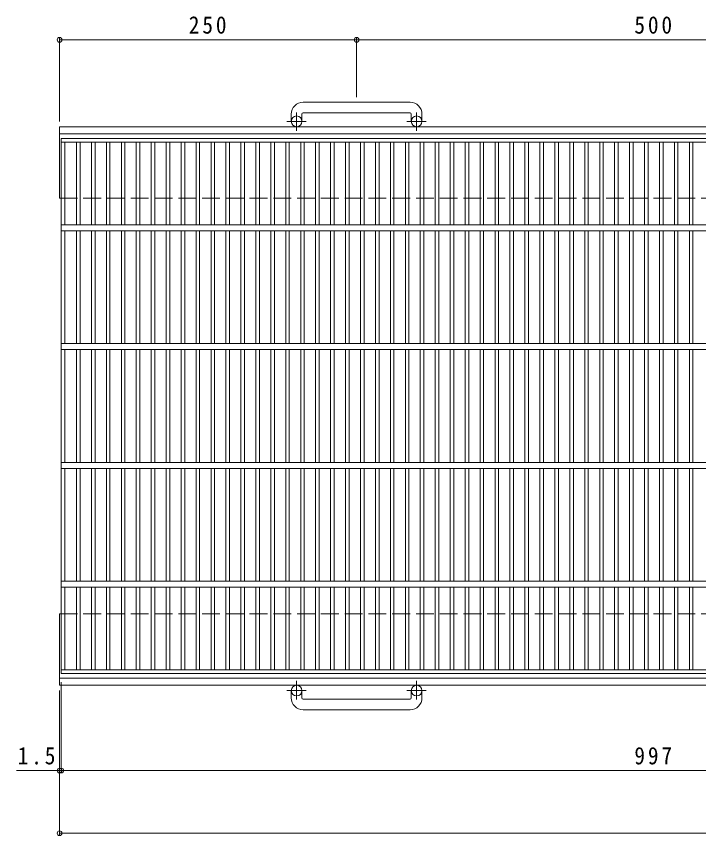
# Model space of a CAD drawing. Units: millimetres, scale not verified. Extents: x -878 to 882, y -687 to 660.
# Drawn here: x -878 to -304, y -151 to 539 of the extents above; entities that cross this region are included whole.
import ezdxf

# ---------------------------------------------------------------- set-up
doc = ezdxf.new("R2010")
doc.units = ezdxf.units.MM
doc.header["$LTSCALE"] = 5
doc.header["$PDMODE"] = 32
doc.header["$PDSIZE"] = 4
doc.linetypes.add('CHAIN1', pattern=[8, 5, -1, 1, -1])
doc.linetypes.add('DASHED3', pattern=[4, 3, -1])
for name, color, linetype, lineweight in [('A-1_ピット', 2, 'Continuous', 9), ('A-2_蓋', 3, 'Continuous', 9), ('A-4_寸法', 7, 'Continuous', 9)]:
    doc.layers.add(name, color=color, linetype=linetype, lineweight=lineweight)
doc.styles.add('ＭＳ ゴシック', font='')
doc.styles.get('ＭＳ ゴシック').set_extended_font_data('MS Gothic')

msp = doc.modelspace()

# ---------------------------------------------------------------- linework, layer by layer
at = {"layer": 'A-1_ピット'}
for p, q in [((-546.351, 466.458), (-636.351, 466.458)), ((-646.351, 456.458), (-646.351, 450.358)), ((-637.352, 456.458), (-637.352, 450.358)), ((-636.351, 457.458), (-546.351, 457.458)), ((-545.352, 456.458), (-545.352, 450.358)), ((-536.351, 456.458), (-536.351, 450.358)), ((-841.351, 445.858), (-841.351, 385.858)), ((-841.351, 445.858), (259.356, 445.858)), ((-841.351, 439.858), (259.356, 439.858)), ((-841.351, 35.857), (-841.351, -24.142)), ((259.356, -18.142), (-841.351, -18.142)), ((259.356, -24.142), (-841.351, -24.142)), ((-646.351, -34.742), (-646.351, -28.642)), ((-637.352, -34.742), (-637.352, -28.642)), ((-545.352, -34.742), (-545.352, -28.642)), ((-536.351, -34.742), (-536.351, -28.642)), ((-636.351, -35.742), (-546.351, -35.742)), ((-546.351, -44.742), (-636.351, -44.742))]:
    msp.add_line(p, q, dxfattribs=at)
at = {"layer": 'A-1_ピット', "linetype": 'CHAIN1'}
for p, q in [((-641.852, 442.251), (-641.852, 457.848)), ((-540.851, 442.251), (-540.851, 457.848)), ((-633.689, 450.358), (-650.096, 450.358)), ((-532.689, 450.358), (-549.096, 450.358)), ((-641.852, -20.535), (-641.852, -36.132)), ((-540.851, -20.535), (-540.851, -36.132)), ((-633.689, -28.642), (-650.096, -28.642)), ((-532.689, -28.642), (-549.096, -28.642))]:
    msp.add_line(p, q, dxfattribs=at)
at = {"layer": 'A-1_ピット', "linetype": 'DASHED3'}
for p, q in [((-841.351, 385.858), (259.356, 385.858)), ((-841.351, 35.857), (259.356, 35.857))]:
    msp.add_line(p, q, dxfattribs=at)
at = {"layer": 'A-1_ピット'}
for centre in [(-641.852, 450.358), (-540.852, 450.358), (-641.852, -28.642), (-540.852, -28.642)]:
    msp.add_circle(centre, 4.5, dxfattribs=at)
for centre, radius, start, end in [((-636.351, 456.458), 10, 90, 180), ((-546.351, 456.458), 10, 0, 90), ((-636.351, 456.458), 1, 90, 180), ((-546.351, 456.458), 1, 0, 90), ((-636.351, -34.742), 10, 180, 270), ((-636.351, -34.742), 1, 180, 270), ((-546.351, -34.742), 10, 270, 0), ((-546.351, -34.742), 1, 270, 0)]:
    msp.add_arc(centre, radius, start, end, dxfattribs=at)
at = {"layer": 'A-2_蓋'}
for p, q in [((-839.851, 435.858), (157.149, 435.858)), ((-839.851, -14.142), (-839.851, 435.858)), ((-839.851, 432.859), (157.149, 432.859)), ((-836.851, 432.858), (-836.851, 363.358)), ((-827.091, 363.358), (-827.091, 432.858)), ((-824.091, 363.358), (-824.091, 432.858)), ((-814.511, 363.358), (-814.511, 432.858)), ((-811.511, 363.358), (-811.511, 432.858)), ((-801.931, 363.358), (-801.931, 432.858)), ((-798.931, 363.358), (-798.931, 432.858)), ((-789.351, 363.358), (-789.351, 432.858)), ((-786.351, 363.358), (-786.351, 432.858)), ((-776.771, 363.358), (-776.771, 432.858)), ((-773.771, 363.358), (-773.771, 432.858)), ((-764.191, 363.358), (-764.191, 432.858)), ((-761.191, 363.358), (-761.191, 432.858)), ((-751.611, 363.358), (-751.611, 432.858)), ((-748.611, 363.358), (-748.611, 432.858)), ((-739.031, 363.358), (-739.031, 432.858)), ((-736.031, 363.358), (-736.031, 432.858)), ((-726.451, 363.358), (-726.451, 432.858)), ((-723.451, 363.358), (-723.451, 432.858)), ((-713.871, 363.358), (-713.871, 432.858)), ((-710.871, 363.358), (-710.871, 432.858)), ((-701.291, 363.358), (-701.291, 432.858)), ((-698.291, 363.358), (-698.291, 432.858)), ((-688.711, 363.358), (-688.711, 432.858)), ((-685.711, 363.358), (-685.711, 432.858)), ((-676.131, 363.358), (-676.131, 432.858)), ((-673.131, 363.358), (-673.131, 432.858)), ((-663.551, 363.358), (-663.551, 432.858)), ((-660.551, 363.358), (-660.551, 432.858)), ((-650.971, 363.358), (-650.971, 432.858)), ((-647.971, 363.358), (-647.971, 432.858)), ((-638.391, 363.358), (-638.391, 432.858)), ((-635.391, 363.358), (-635.391, 432.858)), ((-625.811, 363.358), (-625.811, 432.858)), ((-622.811, 363.358), (-622.811, 432.858)), ((-613.231, 363.358), (-613.231, 432.858)), ((-610.231, 363.358), (-610.231, 432.858)), ((-600.651, 363.358), (-600.651, 432.858)), ((-597.651, 363.358), (-597.651, 432.858)), ((-588.071, 363.358), (-588.071, 432.858)), ((-585.071, 363.358), (-585.071, 432.858)), ((-575.491, 363.358), (-575.491, 432.858)), ((-572.491, 363.358), (-572.491, 432.858)), ((-562.911, 363.358), (-562.911, 432.858)), ((-559.911, 363.358), (-559.911, 432.858)), ((-550.331, 363.358), (-550.331, 432.858)), ((-547.331, 363.358), (-547.331, 432.858)), ((-537.751, 363.358), (-537.751, 432.858)), ((-534.751, 363.358), (-534.751, 432.858)), ((-525.171, 363.358), (-525.171, 432.858)), ((-522.171, 363.358), (-522.171, 432.858)), ((-512.591, 363.358), (-512.591, 432.858)), ((-509.591, 363.358), (-509.591, 432.858)), ((-500.011, 363.358), (-500.011, 432.858)), ((-497.011, 363.358), (-497.011, 432.858)), ((-487.431, 363.358), (-487.431, 432.858)), ((-484.431, 363.358), (-484.431, 432.858)), ((-474.851, 363.358), (-474.851, 432.858)), ((-471.85, 363.358), (-471.85, 432.858)), ((-462.271, 363.358), (-462.271, 432.858)), ((-459.27, 363.358), (-459.27, 432.858)), ((-449.69, 363.358), (-449.69, 432.858)), ((-446.69, 363.358), (-446.69, 432.858)), ((-437.11, 363.358), (-437.11, 432.858)), ((-434.109, 363.358), (-434.109, 432.858)), ((-424.529, 363.358), (-424.529, 432.858)), ((-421.529, 363.358), (-421.529, 432.858)), ((-411.949, 363.358), (-411.949, 432.858)), ((-408.948, 363.358), (-408.948, 432.858)), ((-399.368, 363.358), (-399.368, 432.858)), ((-396.368, 363.358), (-396.368, 432.858)), ((-386.787, 363.358), (-386.787, 432.858)), ((-383.787, 363.358), (-383.787, 432.858)), ((-374.207, 363.358), (-374.207, 432.858)), ((-371.206, 363.358), (-371.206, 432.858)), ((-361.626, 363.358), (-361.626, 432.858)), ((-358.626, 363.358), (-358.626, 432.858)), ((-349.046, 363.358), (-349.046, 432.858)), ((-346.045, 363.358), (-346.045, 432.858)), ((-336.465, 363.358), (-336.465, 432.858)), ((-333.465, 363.358), (-333.465, 432.858)), ((-323.885, 363.358), (-323.885, 432.858)), ((-320.884, 363.358), (-320.884, 432.858)), ((-311.304, 363.358), (-311.304, 432.858)), ((-308.303, 363.358), (-308.303, 432.858)), ((-839.851, 363.358), (157.149, 363.358)), ((-839.851, 358.358), (157.149, 358.358)), ((-836.851, 358.358), (-836.851, 263.358)), ((-827.091, 263.358), (-827.091, 358.358)), ((-824.091, 263.358), (-824.091, 358.358)), ((-814.511, 263.358), (-814.511, 358.358)), ((-811.511, 263.358), (-811.511, 358.358)), ((-801.931, 263.358), (-801.931, 358.358)), ((-798.931, 263.358), (-798.931, 358.358)), ((-789.351, 263.358), (-789.351, 358.358)), ((-786.351, 263.358), (-786.351, 358.358)), ((-776.771, 263.358), (-776.771, 358.358)), ((-773.771, 263.358), (-773.771, 358.358)), ((-764.191, 263.358), (-764.191, 358.358)), ((-761.191, 263.358), (-761.191, 358.358)), ((-751.611, 263.358), (-751.611, 358.358)), ((-748.611, 263.358), (-748.611, 358.358)), ((-739.031, 263.358), (-739.031, 358.358)), ((-736.031, 263.358), (-736.031, 358.358)), ((-726.451, 263.358), (-726.451, 358.358)), ((-723.451, 263.358), (-723.451, 358.358)), ((-713.871, 263.358), (-713.871, 358.358)), ((-710.871, 263.358), (-710.871, 358.358)), ((-701.291, 263.358), (-701.291, 358.358)), ((-698.291, 263.358), (-698.291, 358.358)), ((-688.711, 263.358), (-688.711, 358.358)), ((-685.711, 263.358), (-685.711, 358.358)), ((-676.131, 263.358), (-676.131, 358.358)), ((-673.131, 263.358), (-673.131, 358.358)), ((-663.551, 263.358), (-663.551, 358.358)), ((-660.551, 263.358), (-660.551, 358.358)), ((-650.971, 263.358), (-650.971, 358.358)), ((-647.971, 263.358), (-647.971, 358.358)), ((-638.391, 263.358), (-638.391, 358.358)), ((-635.391, 263.358), (-635.391, 358.358)), ((-625.811, 263.358), (-625.811, 358.358)), ((-622.811, 263.358), (-622.811, 358.358)), ((-613.231, 263.358), (-613.231, 358.358)), ((-610.231, 263.358), (-610.231, 358.358)), ((-600.651, 263.358), (-600.651, 358.358)), ((-597.651, 263.358), (-597.651, 358.358)), ((-588.071, 263.358), (-588.071, 358.358)), ((-585.071, 263.358), (-585.071, 358.358)), ((-575.491, 263.358), (-575.491, 358.358)), ((-572.491, 263.358), (-572.491, 358.358)), ((-562.911, 263.358), (-562.911, 358.358)), ((-559.911, 263.358), (-559.911, 358.358)), ((-550.331, 263.358), (-550.331, 358.358)), ((-547.331, 263.358), (-547.331, 358.358)), ((-537.751, 263.358), (-537.751, 358.358)), ((-534.751, 263.358), (-534.751, 358.358)), ((-525.171, 263.358), (-525.171, 358.358)), ((-522.171, 263.358), (-522.171, 358.358)), ((-512.591, 263.358), (-512.591, 358.358)), ((-509.591, 263.358), (-509.591, 358.358)), ((-500.011, 263.358), (-500.011, 358.358)), ((-497.011, 263.358), (-497.011, 358.358)), ((-487.431, 263.358), (-487.431, 358.358)), ((-484.431, 263.358), (-484.431, 358.358)), ((-474.851, 263.358), (-474.851, 358.358)), ((-471.85, 263.358), (-471.85, 358.358)), ((-462.271, 263.358), (-462.271, 358.358)), ((-459.27, 263.358), (-459.27, 358.358)), ((-449.69, 263.358), (-449.69, 358.358)), ((-446.69, 263.358), (-446.69, 358.358)), ((-437.11, 263.358), (-437.11, 358.358)), ((-434.109, 263.358), (-434.109, 358.358)), ((-424.529, 263.358), (-424.529, 358.358)), ((-421.529, 263.358), (-421.529, 358.358)), ((-411.949, 263.358), (-411.949, 358.358)), ((-408.948, 263.358), (-408.948, 358.358)), ((-399.368, 263.358), (-399.368, 358.358)), ((-396.368, 263.358), (-396.368, 358.358)), ((-386.787, 263.358), (-386.787, 358.358)), ((-383.787, 263.358), (-383.787, 358.358)), ((-374.207, 263.358), (-374.207, 358.358)), ((-371.206, 263.358), (-371.206, 358.358)), ((-361.626, 263.358), (-361.626, 358.358)), ((-358.626, 263.358), (-358.626, 358.358)), ((-349.046, 263.358), (-349.046, 358.358)), ((-346.045, 263.358), (-346.045, 358.358)), ((-336.465, 263.358), (-336.465, 358.358)), ((-333.465, 263.358), (-333.465, 358.358)), ((-323.885, 263.358), (-323.885, 358.358)), ((-320.884, 263.358), (-320.884, 358.358)), ((-311.304, 263.358), (-311.304, 358.358)), ((-308.303, 263.358), (-308.303, 358.358)), ((-839.851, 263.358), (157.149, 263.358)), ((-839.851, 258.358), (157.149, 258.358)), ((-836.851, 258.358), (-836.851, 163.358)), ((-827.091, 163.358), (-827.091, 258.358)), ((-824.091, 163.358), (-824.091, 258.358)), ((-814.511, 163.358), (-814.511, 258.358)), ((-811.511, 163.358), (-811.511, 258.358)), ((-801.931, 163.358), (-801.931, 258.358)), ((-798.931, 163.358), (-798.931, 258.358)), ((-789.351, 163.358), (-789.351, 258.358)), ((-786.351, 163.358), (-786.351, 258.358)), ((-776.771, 163.358), (-776.771, 258.358)), ((-773.771, 163.358), (-773.771, 258.358)), ((-764.191, 163.358), (-764.191, 258.358)), ((-761.191, 163.358), (-761.191, 258.358)), ((-751.611, 163.358), (-751.611, 258.358)), ((-748.611, 163.358), (-748.611, 258.358)), ((-739.031, 163.358), (-739.031, 258.358)), ((-736.031, 163.358), (-736.031, 258.358)), ((-726.451, 163.358), (-726.451, 258.358)), ((-723.451, 163.358), (-723.451, 258.358)), ((-713.871, 163.358), (-713.871, 258.358)), ((-710.871, 163.358), (-710.871, 258.358)), ((-701.291, 163.358), (-701.291, 258.358)), ((-698.291, 163.358), (-698.291, 258.358)), ((-688.711, 163.358), (-688.711, 258.358)), ((-685.711, 163.358), (-685.711, 258.358)), ((-676.131, 163.358), (-676.131, 258.358)), ((-673.131, 163.358), (-673.131, 258.358)), ((-663.551, 163.358), (-663.551, 258.358)), ((-660.551, 163.358), (-660.551, 258.358)), ((-650.971, 163.358), (-650.971, 258.358)), ((-647.971, 163.358), (-647.971, 258.358)), ((-638.391, 163.358), (-638.391, 258.358)), ((-635.391, 163.358), (-635.391, 258.358)), ((-625.811, 163.358), (-625.811, 258.358)), ((-622.811, 163.358), (-622.811, 258.358)), ((-613.231, 163.358), (-613.231, 258.358)), ((-610.231, 163.358), (-610.231, 258.358)), ((-600.651, 163.358), (-600.651, 258.358)), ((-597.651, 163.358), (-597.651, 258.358)), ((-588.071, 163.358), (-588.071, 258.358)), ((-585.071, 163.358), (-585.071, 258.358)), ((-575.491, 163.358), (-575.491, 258.358)), ((-572.491, 163.358), (-572.491, 258.358)), ((-562.911, 163.358), (-562.911, 258.358)), ((-559.911, 163.358), (-559.911, 258.358)), ((-550.331, 163.358), (-550.331, 258.358)), ((-547.331, 163.358), (-547.331, 258.358)), ((-537.751, 163.358), (-537.751, 258.358)), ((-534.751, 163.358), (-534.751, 258.358)), ((-525.171, 163.358), (-525.171, 258.358)), ((-522.171, 163.358), (-522.171, 258.358)), ((-512.591, 163.358), (-512.591, 258.358)), ((-509.591, 163.358), (-509.591, 258.358)), ((-500.011, 163.358), (-500.011, 258.358)), ((-497.011, 163.358), (-497.011, 258.358)), ((-487.431, 163.358), (-487.431, 258.358)), ((-484.431, 163.358), (-484.431, 258.358)), ((-474.851, 163.358), (-474.851, 258.358)), ((-471.85, 163.358), (-471.85, 258.358)), ((-462.271, 163.358), (-462.271, 258.358)), ((-459.27, 163.358), (-459.27, 258.358)), ((-449.69, 163.358), (-449.69, 258.358)), ((-446.69, 163.358), (-446.69, 258.358)), ((-437.11, 163.358), (-437.11, 258.358)), ((-434.109, 163.358), (-434.109, 258.358)), ((-424.529, 163.358), (-424.529, 258.358)), ((-421.529, 163.358), (-421.529, 258.358)), ((-411.949, 163.358), (-411.949, 258.358)), ((-408.948, 163.358), (-408.948, 258.358)), ((-399.368, 163.358), (-399.368, 258.358)), ((-396.368, 163.358), (-396.368, 258.358)), ((-386.787, 163.358), (-386.787, 258.358)), ((-383.787, 163.358), (-383.787, 258.358)), ((-374.207, 163.358), (-374.207, 258.358)), ((-371.206, 163.358), (-371.206, 258.358)), ((-361.626, 163.358), (-361.626, 258.358)), ((-358.626, 163.358), (-358.626, 258.358)), ((-349.046, 163.358), (-349.046, 258.358)), ((-346.045, 163.358), (-346.045, 258.358)), ((-336.465, 163.358), (-336.465, 258.358)), ((-333.465, 163.358), (-333.465, 258.358)), ((-323.885, 163.358), (-323.885, 258.358)), ((-320.884, 163.358), (-320.884, 258.358)), ((-311.304, 163.358), (-311.304, 258.358)), ((-308.303, 163.358), (-308.303, 258.358)), ((-839.851, 163.358), (157.149, 163.358)), ((-839.851, 158.358), (157.149, 158.358)), ((-836.851, 63.358), (-836.851, 158.358)), ((-827.091, 158.358), (-827.091, 63.358)), ((-824.091, 158.358), (-824.091, 63.358)), ((-814.511, 158.358), (-814.511, 63.358)), ((-811.511, 158.358), (-811.511, 63.358)), ((-801.931, 158.358), (-801.931, 63.358)), ((-798.931, 158.358), (-798.931, 63.358)), ((-789.351, 158.358), (-789.351, 63.358)), ((-786.351, 158.358), (-786.351, 63.358)), ((-776.771, 158.358), (-776.771, 63.358)), ((-773.771, 158.358), (-773.771, 63.358)), ((-764.191, 158.358), (-764.191, 63.358)), ((-761.191, 158.358), (-761.191, 63.358)), ((-751.611, 158.358), (-751.611, 63.358)), ((-748.611, 158.358), (-748.611, 63.358)), ((-739.031, 158.358), (-739.031, 63.358)), ((-736.031, 158.358), (-736.031, 63.358)), ((-726.451, 158.358), (-726.451, 63.358)), ((-723.451, 158.358), (-723.451, 63.358)), ((-713.871, 158.358), (-713.871, 63.358)), ((-710.871, 158.358), (-710.871, 63.358)), ((-701.291, 158.358), (-701.291, 63.358)), ((-698.291, 158.358), (-698.291, 63.358)), ((-688.711, 158.358), (-688.711, 63.358)), ((-685.711, 158.358), (-685.711, 63.358)), ((-676.131, 158.358), (-676.131, 63.358)), ((-673.131, 158.358), (-673.131, 63.358)), ((-663.551, 158.358), (-663.551, 63.358)), ((-660.551, 158.358), (-660.551, 63.358)), ((-650.971, 158.358), (-650.971, 63.358)), ((-647.971, 158.358), (-647.971, 63.358)), ((-638.391, 158.358), (-638.391, 63.358)), ((-635.391, 158.358), (-635.391, 63.358)), ((-625.811, 158.358), (-625.811, 63.358)), ((-622.811, 158.358), (-622.811, 63.358)), ((-613.231, 158.358), (-613.231, 63.358)), ((-610.231, 158.358), (-610.231, 63.358)), ((-600.651, 158.358), (-600.651, 63.358)), ((-597.651, 158.358), (-597.651, 63.358)), ((-588.071, 158.358), (-588.071, 63.358)), ((-585.071, 158.358), (-585.071, 63.358)), ((-575.491, 158.358), (-575.491, 63.358)), ((-572.491, 158.358), (-572.491, 63.358)), ((-562.911, 158.358), (-562.911, 63.358)), ((-559.911, 158.358), (-559.911, 63.358)), ((-550.331, 158.358), (-550.331, 63.358)), ((-547.331, 158.358), (-547.331, 63.358)), ((-537.751, 158.358), (-537.751, 63.358)), ((-534.751, 158.358), (-534.751, 63.358)), ((-525.171, 158.358), (-525.171, 63.358)), ((-522.171, 158.358), (-522.171, 63.358)), ((-512.591, 158.358), (-512.591, 63.358)), ((-509.591, 158.358), (-509.591, 63.358)), ((-500.011, 158.358), (-500.011, 63.358)), ((-497.011, 158.358), (-497.011, 63.358)), ((-487.431, 158.358), (-487.431, 63.358)), ((-484.431, 158.358), (-484.431, 63.358)), ((-474.851, 158.358), (-474.851, 63.358)), ((-471.85, 158.358), (-471.85, 63.358)), ((-462.271, 158.358), (-462.271, 63.358)), ((-459.27, 158.358), (-459.27, 63.358)), ((-449.69, 158.358), (-449.69, 63.358)), ((-446.69, 158.358), (-446.69, 63.358)), ((-437.11, 158.358), (-437.11, 63.358)), ((-434.109, 158.358), (-434.109, 63.358)), ((-424.529, 158.358), (-424.529, 63.358)), ((-421.529, 158.358), (-421.529, 63.358)), ((-411.949, 158.358), (-411.949, 63.358)), ((-408.948, 158.358), (-408.948, 63.358)), ((-399.368, 158.358), (-399.368, 63.358)), ((-396.368, 158.358), (-396.368, 63.358)), ((-386.787, 158.358), (-386.787, 63.358)), ((-383.787, 158.358), (-383.787, 63.358)), ((-374.207, 158.358), (-374.207, 63.358)), ((-371.206, 158.358), (-371.206, 63.358)), ((-361.626, 158.358), (-361.626, 63.358)), ((-358.626, 158.358), (-358.626, 63.358)), ((-349.046, 158.358), (-349.046, 63.358)), ((-346.045, 158.358), (-346.045, 63.358)), ((-336.465, 158.358), (-336.465, 63.358)), ((-333.465, 158.358), (-333.465, 63.358)), ((-323.885, 158.358), (-323.885, 63.358)), ((-320.884, 158.358), (-320.884, 63.358)), ((-311.304, 158.358), (-311.304, 63.358)), ((-308.303, 158.358), (-308.303, 63.358)), ((-839.851, 63.358), (157.149, 63.358)), ((-839.851, 58.358), (157.149, 58.358)), ((-836.851, -11.142), (-836.851, 58.358)), ((-827.091, 58.358), (-827.091, -11.142)), ((-824.091, 58.358), (-824.091, -11.142)), ((-814.511, 58.358), (-814.511, -11.142)), ((-811.511, 58.358), (-811.511, -11.142)), ((-801.931, 58.358), (-801.931, -11.142)), ((-798.931, 58.358), (-798.931, -11.142)), ((-789.351, 58.358), (-789.351, -11.142)), ((-786.351, 58.358), (-786.351, -11.142)), ((-776.771, 58.358), (-776.771, -11.142)), ((-773.771, 58.358), (-773.771, -11.142)), ((-764.191, 58.358), (-764.191, -11.142)), ((-761.191, 58.358), (-761.191, -11.142)), ((-751.611, 58.358), (-751.611, -11.142)), ((-748.611, 58.358), (-748.611, -11.142)), ((-739.031, 58.358), (-739.031, -11.142)), ((-736.031, 58.358), (-736.031, -11.142)), ((-726.451, 58.358), (-726.451, -11.142)), ((-723.451, 58.358), (-723.451, -11.142)), ((-713.871, 58.358), (-713.871, -11.142)), ((-710.871, 58.358), (-710.871, -11.142)), ((-701.291, 58.358), (-701.291, -11.142)), ((-698.291, 58.358), (-698.291, -11.142)), ((-688.711, 58.358), (-688.711, -11.142)), ((-685.711, 58.358), (-685.711, -11.142)), ((-676.131, 58.358), (-676.131, -11.142)), ((-673.131, 58.358), (-673.131, -11.142)), ((-663.551, 58.358), (-663.551, -11.142)), ((-660.551, 58.358), (-660.551, -11.142)), ((-650.971, 58.358), (-650.971, -11.142)), ((-647.971, 58.358), (-647.971, -11.142)), ((-638.391, 58.358), (-638.391, -11.142)), ((-635.391, 58.358), (-635.391, -11.142)), ((-625.811, 58.358), (-625.811, -11.142)), ((-622.811, 58.358), (-622.811, -11.142)), ((-613.231, 58.358), (-613.231, -11.142)), ((-610.231, 58.358), (-610.231, -11.142)), ((-600.651, 58.358), (-600.651, -11.142)), ((-597.651, 58.358), (-597.651, -11.142)), ((-588.071, 58.358), (-588.071, -11.142)), ((-585.071, 58.358), (-585.071, -11.142)), ((-575.491, 58.358), (-575.491, -11.142)), ((-572.491, 58.358), (-572.491, -11.142)), ((-562.911, 58.358), (-562.911, -11.142)), ((-559.911, 58.358), (-559.911, -11.142)), ((-550.331, 58.358), (-550.331, -11.142)), ((-547.331, 58.358), (-547.331, -11.142)), ((-537.751, 58.358), (-537.751, -11.142)), ((-534.751, 58.358), (-534.751, -11.142)), ((-525.171, 58.358), (-525.171, -11.142)), ((-522.171, 58.358), (-522.171, -11.142)), ((-512.591, 58.358), (-512.591, -11.142)), ((-509.591, 58.358), (-509.591, -11.142)), ((-500.011, 58.358), (-500.011, -11.142)), ((-497.011, 58.358), (-497.011, -11.142)), ((-487.431, 58.358), (-487.431, -11.142)), ((-484.431, 58.358), (-484.431, -11.142)), ((-474.851, 58.358), (-474.851, -11.142)), ((-471.85, 58.358), (-471.85, -11.142)), ((-462.271, 58.358), (-462.271, -11.142)), ((-459.27, 58.358), (-459.27, -11.142)), ((-449.69, 58.358), (-449.69, -11.142)), ((-446.69, 58.358), (-446.69, -11.142)), ((-437.11, 58.358), (-437.11, -11.142)), ((-434.109, 58.358), (-434.109, -11.142)), ((-424.529, 58.358), (-424.529, -11.142)), ((-421.529, 58.358), (-421.529, -11.142)), ((-411.949, 58.358), (-411.949, -11.142)), ((-408.948, 58.358), (-408.948, -11.142)), ((-399.368, 58.358), (-399.368, -11.142)), ((-396.368, 58.358), (-396.368, -11.142)), ((-386.787, 58.358), (-386.787, -11.142)), ((-383.787, 58.358), (-383.787, -11.142)), ((-374.207, 58.358), (-374.207, -11.142)), ((-371.206, 58.358), (-371.206, -11.142)), ((-361.626, 58.358), (-361.626, -11.142)), ((-358.626, 58.358), (-358.626, -11.142)), ((-349.046, 58.358), (-349.046, -11.142)), ((-346.045, 58.358), (-346.045, -11.142)), ((-336.465, 58.358), (-336.465, -11.142)), ((-333.465, 58.358), (-333.465, -11.142)), ((-323.885, 58.358), (-323.885, -11.142)), ((-320.884, 58.358), (-320.884, -11.142)), ((-311.304, 58.358), (-311.304, -11.142)), ((-308.303, 58.358), (-308.303, -11.142)), ((157.149, -11.142), (-839.851, -11.142)), ((157.149, -14.142), (-839.851, -14.142))]:
    msp.add_line(p, q, dxfattribs=at)
at = {"layer": 'A-4_寸法'}
for p, q in [((-841.351, 450.358), (-841.351, 520.431)), ((-841.351, 518.931), (259.356, 518.931)), ((-591.351, 470.749), (-591.351, 520.431)), ((-839.851, -21.642), (-839.851, -97.433)), ((-841.351, -28.643), (-841.351, -150.136)), ((-877.679, -95.933), (259.356, -95.933)), ((-841.351, -148.636), (259.356, -148.636))]:
    msp.add_line(p, q, dxfattribs=at)
for p in [(-841.351, 518.931), (-591.351, 518.931), (-841.351, -95.933), (-839.851, -95.933), (-841.351, -148.636)]:
    msp.add_point(p, dxfattribs=at)

# ---------------------------------------------------------------- texts
at = {"layer": 'A-4_寸法', "color": 2, "char_height": 14.66, "attachment_point": 7, "style": 'ＭＳ ゴシック'}
for s, insert in [('\\T1.27;\\W0.9;250', (-732.601, 523.932)), ('\\T1.27;\\W0.9;500', (-357.601, 523.932)), ('\\T1.27;\\W0.9;1.5', (-876.607, -90.933)), ('\\T1.27;\\W0.9;997', (-357.601, -90.933))]:
    msp.add_mtext(s, dxfattribs=dict(at, insert=insert))

doc.saveas('drawing.dxf')
